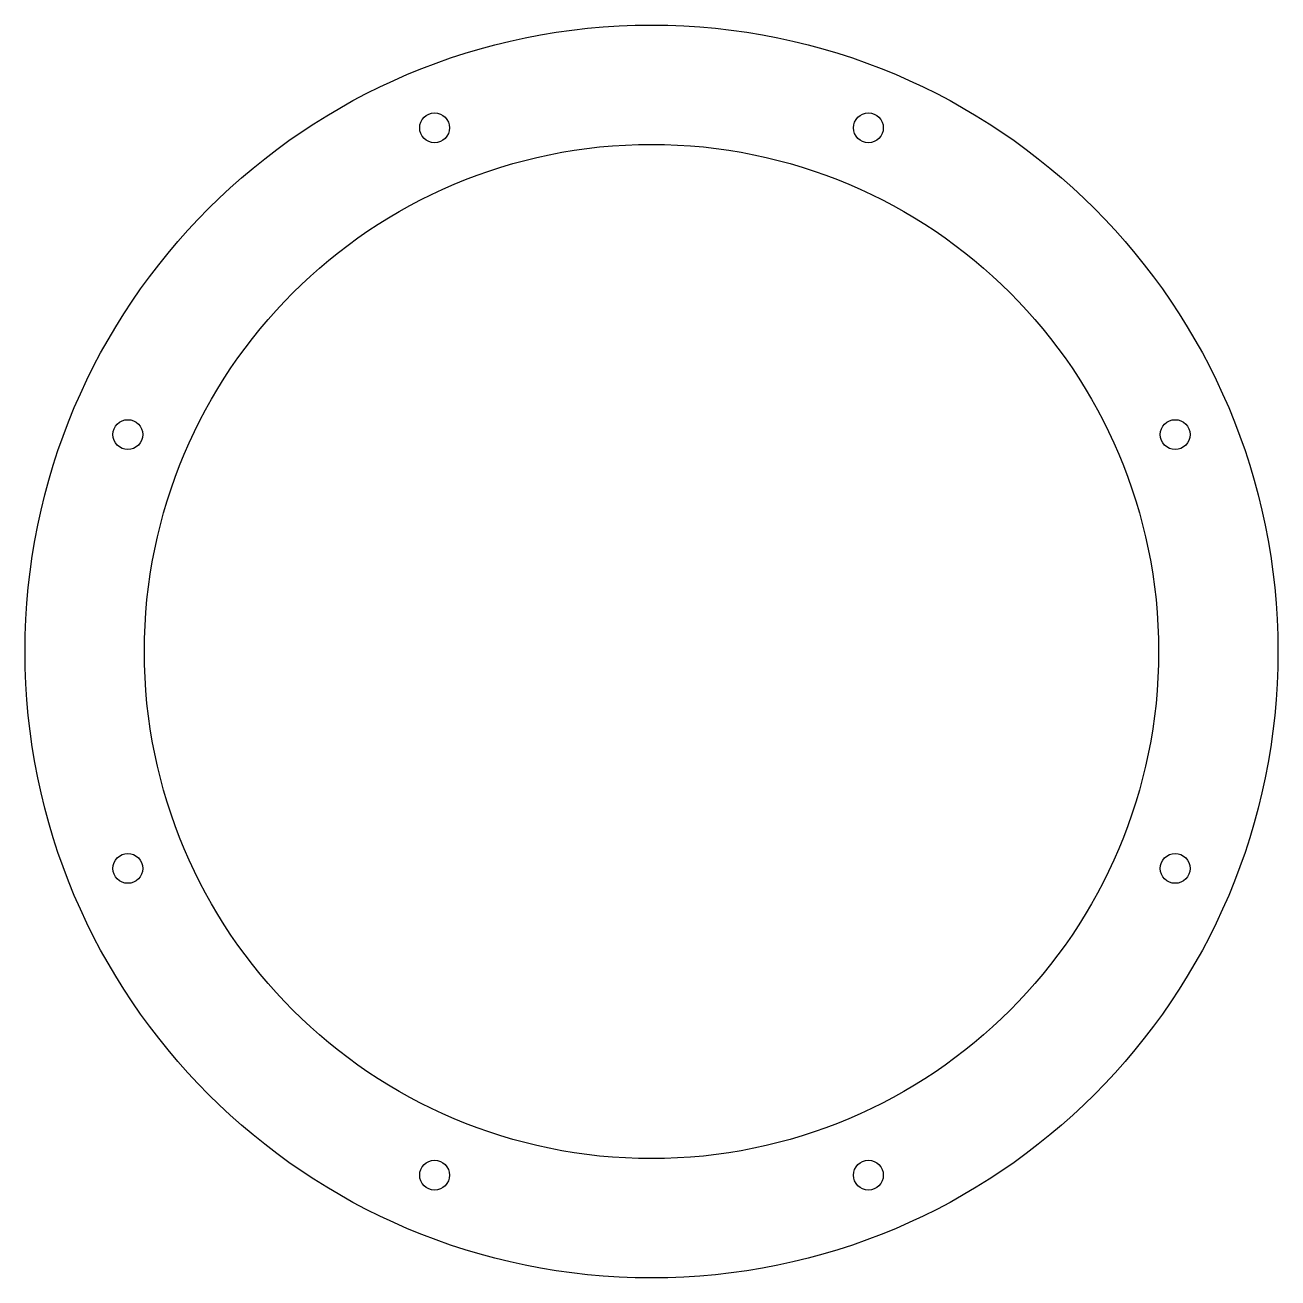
# Model space of a CAD drawing. Extents: x -21 to 21, y -21 to 21.
import ezdxf

# ---------------------------------------------------------------- set-up
doc = ezdxf.new("R2010")
doc.units = 0
doc.layers.add('VISIBLE', color=7, linetype='CONTINUOUS')

msp = doc.modelspace()

# ---------------------------------------------------------------- linework, layer by layer
at = {"layer": 'VISIBLE'}
for centre, radius in [((0, 0), 21), ((-7.271, 17.554), 0.5), ((7.271, 17.554), 0.5), ((0, 0), 17), ((-17.554, 7.271), 0.5), ((17.554, 7.271), 0.5), ((-17.554, -7.271), 0.5), ((17.554, -7.271), 0.5), ((-7.271, -17.554), 0.5), ((7.271, -17.554), 0.5)]:
    msp.add_circle(centre, radius, dxfattribs=at)

doc.saveas('drawing.dxf')
